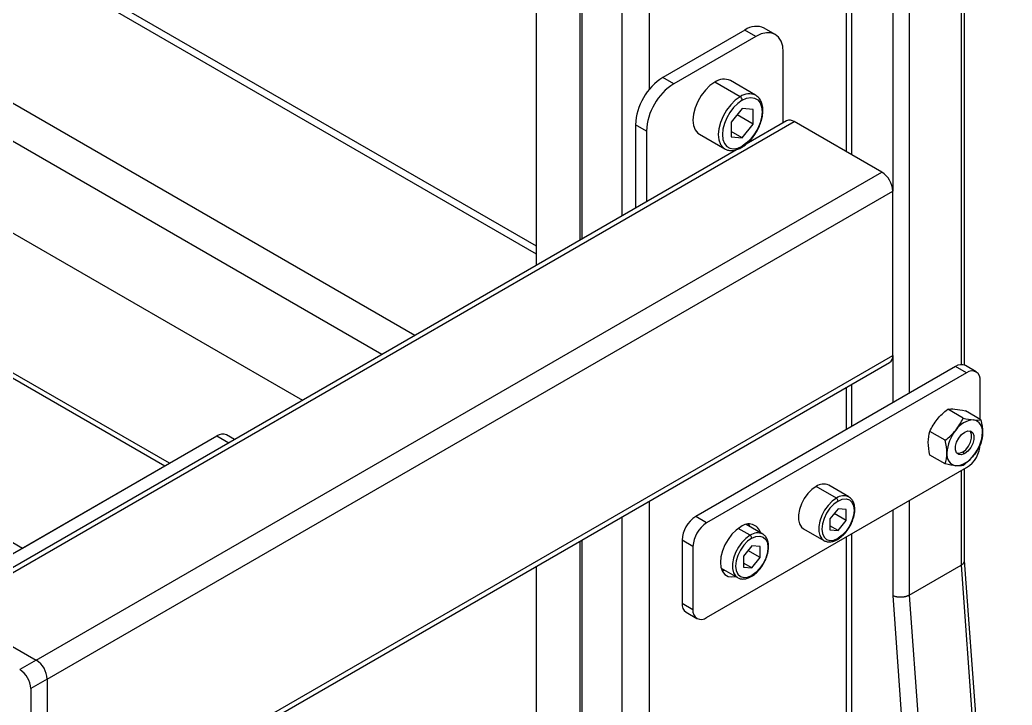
# Model space of a CAD drawing. Header units: millimetres. Extents: x 2 to 418, y 2 to 295.
# Drawn here: x 348.35 to 365.44, y 96.88 to 108.69 of the extents above; entities that cross this region are included whole.
import ezdxf

# ---------------------------------------------------------------- set-up
doc = ezdxf.new("R2010")
doc.units = ezdxf.units.MM

msp = doc.modelspace()

# ---------------------------------------------------------------- linework, layer by layer
at = {"color": 8, "linetype": 'Continuous', "lineweight": 25}
for p, q in [((359.19105, 220.15602), (359.19105, 107.49027)), ((358.71965, 219.88388), (358.71965, 105.31273)), ((357.99581, 219.46602), (357.99581, 104.89487)), ((358.03316, 219.48758), (358.03316, 104.91643)), ((364.56506, 133.58316), (364.56506, 102.7489)), ((363.66939, 133.0661), (363.66939, 102.25526)), ((363.38655, 132.90282), (363.38655, 105.73959)), ((362.58516, 132.44019), (362.58516, 106.41996)), ((357.24777, 104.65615), (336.89362, 116.40636)), ((355.15229, 103.25334), (335.15871, 114.79539)), ((354.58656, 102.92675), (335.15871, 114.14221)), ((363.38655, 102.90891), (363.38655, 102.09198)), ((362.58516, 102.35608), (362.58516, 101.62935)), ((351.74286, 101.52142), (351.94753, 101.40327)), ((364.58863, 101.24003), (364.62634, 101.21826)), ((364.56506, 100.92153), (364.56506, 99.29339)), ((359.19105, 100.3967), (359.19105, 85.5166)), ((363.66939, 100.40447), (363.66939, 98.77633)), ((363.38655, 100.24119), (363.38655, 98.76921)), ((358.71965, 100.12456), (358.71965, 85.5166)), ((360.93053, 99.80868), (360.7259, 99.92682)), ((357.99581, 99.7067), (357.99581, 85.93859)), ((358.03316, 99.72826), (358.03316, 85.91289)), ((362.58516, 99.77856), (362.58516, 90.74709))]:
    msp.add_line(p, q, dxfattribs=at)
at = {"color": 7, "linetype": 'Continuous', "lineweight": 25}
for p, q in [((357.24777, 104.46303), (357.24777, 219.03418)), ((364.62364, 102.74114), (364.62364, 133.61698)), ((362.68279, 106.3636), (362.68279, 132.49655)), ((357.24777, 104.79141), (337.0936, 116.42616)), ((325.67419, 115.53643), (350.84719, 101.00436)), ((350.92529, 101.04945), (325.80751, 115.54963)), ((323.22288, 114.12132), (348.39589, 99.58926)), ((335.15871, 112.56357), (353.21927, 102.13743)), ((360.84097, 108.51567), (359.42675, 107.69927)), ((361.02953, 108.40682), (359.61531, 107.59041)), ((361.02953, 108.40682), (360.84097, 108.51567)), ((361.36283, 108.43982), (361.17427, 108.54868)), ((361.50093, 106.91833), (361.50093, 108.13459)), ((359.61531, 107.59041), (359.42675, 107.69927)), ((360.75847, 107.36584), (360.32242, 107.61756)), ((361.02511, 107.39224), (360.58907, 107.64397)), ((360.79383, 107.16137), (360.60526, 106.9268)), ((360.98239, 106.89308), (360.70628, 107.05247)), ((360.98239, 107.14451), (360.79383, 107.16137)), ((360.98239, 106.89308), (360.98239, 107.14451)), ((347.12309, 98.52802), (361.68949, 106.93702)), ((359.14391, 106.77391), (358.95535, 106.88277)), ((358.95535, 106.88277), (358.95535, 105.4488)), ((360.60526, 106.9268), (360.60526, 106.67537)), ((360.79383, 106.65851), (360.98239, 106.89308)), ((361.55617, 106.95022), (360.8614, 106.54914)), ((363.19799, 106.06618), (361.68949, 106.93702)), ((359.14391, 106.77391), (359.14391, 105.55765)), ((360.05578, 106.72018), (360.49182, 106.46846)), ((360.79383, 106.65851), (360.60526, 106.76736)), ((360.60526, 106.67537), (360.79383, 106.65851)), ((360.69621, 106.45377), (346.98977, 98.54122)), ((360.49182, 106.46846), (360.49911, 106.46448)), ((348.63159, 97.65718), (363.19799, 106.06618)), ((348.82015, 97.33058), (363.38655, 105.73959)), ((363.38655, 102.90891), (363.38655, 105.73959)), ((348.76491, 94.37781), (363.33131, 102.78682)), ((348.82015, 94.49991), (363.38655, 102.90891)), ((364.47078, 102.71789), (359.99244, 100.1326)), ((364.65934, 102.60904), (360.181, 100.02375)), ((364.65934, 102.60904), (364.47078, 102.71789)), ((364.826, 102.62554), (364.63743, 102.7344)), ((362.68279, 101.68571), (362.68279, 102.41244)), ((364.89504, 101.80629), (364.89504, 102.47293)), ((364.59898, 101.82772), (364.33316, 101.98117)), ((364.90539, 101.80032), (364.63957, 101.95377)), ((364.29256, 101.44654), (364.02674, 101.59999)), ((347.50022, 99.0722), (351.74286, 101.52142)), ((352.04515, 101.45962), (351.90951, 101.53793)), ((364.29256, 101.03797), (364.02674, 101.19142)), ((348.39589, 99.58926), (350.84719, 101.00436)), ((360.181, 98.39066), (364.65934, 100.97596)), ((364.62364, 99.36679), (364.62364, 100.95535)), ((362.41546, 100.4482), (362.06662, 100.64958)), ((362.63211, 100.46966), (362.28327, 100.67104)), ((362.44374, 100.26661), (362.30232, 100.09069)), ((362.58516, 100.0654), (362.37809, 100.18494)), ((362.58516, 100.25397), (362.44374, 100.26661)), ((362.58516, 100.0654), (362.58516, 100.25397)), ((360.181, 100.02375), (359.99244, 100.1326)), ((362.30232, 100.09069), (362.30232, 99.90211)), ((362.44374, 99.88947), (362.58516, 100.0654)), ((361.14718, 99.83014), (360.86217, 99.99467)), ((360.92307, 99.95951), (360.9075, 100.00286)), ((361.84997, 99.92046), (362.19881, 99.71908)), ((362.44374, 99.88947), (362.30232, 99.97111)), ((362.30232, 99.90211), (362.44374, 99.88947)), ((359.9453, 99.6155), (359.75674, 99.72435)), ((359.75674, 99.72435), (359.75674, 98.63563)), ((362.19881, 99.71908), (362.2052, 99.7156)), ((362.68279, 87.61204), (362.68279, 99.83492)), ((359.9453, 99.6155), (359.9453, 98.52678)), ((360.95882, 99.62709), (360.8174, 99.45117)), ((361.10024, 99.42588), (360.89316, 99.54542)), ((361.10024, 99.61445), (360.95882, 99.62709)), ((361.10024, 99.42588), (361.10024, 99.61445)), ((360.8174, 99.45117), (360.8174, 99.26259)), ((360.95882, 99.24995), (360.8174, 99.33159)), ((360.95882, 99.24995), (361.10024, 99.42588)), ((365.44402, 88.07337), (364.62364, 99.37515)), ((357.24777, 86.82749), (357.24777, 99.27486)), ((360.42887, 99.24409), (360.71388, 99.07956)), ((360.44445, 99.20075), (360.48978, 99.20894)), ((360.8174, 99.26259), (360.95882, 99.24995)), ((363.66939, 98.77633), (364.56506, 99.29339)), ((364.56506, 99.2934), (365.38543, 87.99179)), ((360.71388, 99.07956), (360.72027, 99.07608)), ((363.38655, 98.76921), (364.20745, 87.46019)), ((363.66939, 98.77634), (364.48976, 87.47473)), ((347.12309, 98.52802), (348.63159, 97.65718)), ((359.9453, 98.52678), (359.75674, 98.63563)), ((359.82578, 98.48302), (360.01435, 98.37416)), ((348.63159, 97.65718), (348.34875, 97.4939)), ((348.82015, 97.33058), (348.53731, 97.1673)), ((348.82015, 97.33058), (348.82015, 94.49991)), ((348.53731, 97.1673), (348.53731, 94.33663))]:
    msp.add_line(p, q, dxfattribs=at)
at = {"color": 7, "linetype": 'Continuous', "lineweight": 25, "flags": 128}
for points in [[(361.50093, 108.13459), (361.49187, 108.23556), (361.46505, 108.3222), (361.42149, 108.39116), (361.36286, 108.43981), (361.29143, 108.46627), (361.20993, 108.46952), (361.12149, 108.44945), (361.02953, 108.40682)], [(360.32242, 107.61756), (360.2385, 107.5582), (360.15879, 107.47998), (360.08729, 107.38681), (360.02757, 107.28339), (359.98264, 107.17488), (359.95475, 107.06673), (359.9453, 106.96437), (359.95475, 106.87292), (359.98264, 106.79697), (360.02757, 106.74034), (360.05578, 106.72018)], [(360.79383, 107.3046), (360.71777, 107.2508), (360.64554, 107.17991), (360.58074, 107.09548), (360.52662, 107.00175), (360.4859, 106.90342), (360.46063, 106.80541), (360.45206, 106.71264), (360.46063, 106.62977), (360.4859, 106.56094), (360.52662, 106.50962), (360.58074, 106.47837), (360.64554, 106.46876), (360.71777, 106.48127), (360.79383, 106.51528)], [(360.79383, 107.3046), (360.86988, 107.33861), (360.94211, 107.35112), (361.00691, 107.34151), (361.06103, 107.31026), (361.10175, 107.25894), (361.12702, 107.19011), (361.13559, 107.10724), (361.12702, 107.01447), (361.10175, 106.91646), (361.06103, 106.81812), (361.00691, 106.72439), (360.94211, 106.63997), (360.86988, 106.56907), (360.79383, 106.51528)], [(364.62634, 101.21826), (364.57153, 101.19778), (364.52332, 101.20209), (364.48754, 101.23067), (364.4685, 101.28008), (364.4685, 101.34436), (364.48754, 101.41575), (364.52332, 101.48565), (364.57153, 101.54562), (364.62634, 101.58843)], [(364.58863, 101.24003), (364.64345, 101.28284), (364.69166, 101.34281), (364.72744, 101.4127), (364.74647, 101.4841), (364.74647, 101.54837), (364.72744, 101.59779), (364.71923, 101.6078)], [(364.62634, 101.58843), (364.68116, 101.60891), (364.72937, 101.6046), (364.76515, 101.57601), (364.78419, 101.5266), (364.78419, 101.46232), (364.76515, 101.39093), (364.72937, 101.32104), (364.68116, 101.26107), (364.62634, 101.21826)], [(364.58863, 101.24003), (364.53381, 101.21955), (364.49574, 101.22066)], [(362.06662, 100.64958), (361.99329, 100.59697), (361.92422, 100.52685), (361.86343, 100.4433), (361.81444, 100.35117), (361.78012, 100.25583), (361.76244, 100.1628), (361.76244, 100.0775), (361.78012, 100.00488), (361.81444, 99.94917), (361.84997, 99.92046)], [(362.44374, 100.39921), (362.37176, 100.34671), (362.30468, 100.2759), (362.24707, 100.19161), (362.20287, 100.09958), (362.17509, 100.00608), (362.16561, 99.91748), (362.17509, 99.83983), (362.20287, 99.77841), (362.24707, 99.7374), (362.30468, 99.71962), (362.37176, 99.72626), (362.44374, 99.75687)], [(362.44374, 100.39921), (362.51573, 100.42983), (362.58281, 100.43646), (362.64041, 100.41868), (362.68461, 100.37768), (362.71239, 100.31626), (362.72187, 100.2386), (362.71239, 100.15), (362.68461, 100.0565), (362.64041, 99.96447), (362.58281, 99.88018), (362.51573, 99.80937), (362.44374, 99.75687)], [(360.77025, 99.95565), (360.69158, 99.89999), (360.61685, 99.82666), (360.54982, 99.73932), (360.49384, 99.64235), (360.45171, 99.54063), (360.42557, 99.43924), (360.4167, 99.34327), (360.42557, 99.25754), (360.45171, 99.18634), (360.49384, 99.13325), (360.54982, 99.10092), (360.61685, 99.09098), (360.67834, 99.10008)], [(360.95882, 99.75969), (360.88683, 99.70719), (360.81975, 99.63638), (360.76215, 99.55209), (360.71795, 99.46006), (360.69017, 99.36656), (360.68069, 99.27796), (360.69017, 99.20031), (360.71795, 99.13889), (360.76215, 99.09788), (360.81975, 99.0801), (360.88683, 99.08674), (360.95882, 99.11735)], [(360.95882, 99.75969), (361.0308, 99.79031), (361.09788, 99.79694), (361.15548, 99.77916), (361.19968, 99.73816), (361.22747, 99.67674), (361.23695, 99.59908), (361.22747, 99.51048), (361.19968, 99.41698), (361.15548, 99.32495), (361.09788, 99.24066), (361.0308, 99.16985), (360.95882, 99.11735)]]:
    msp.add_lwpolyline(points, dxfattribs=at)
at = {"color": 8, "linetype": 'Continuous', "lineweight": 25, "flags": 128}
for points in [[(360.75847, 107.36584), (360.67455, 107.30647), (360.59484, 107.22825), (360.52334, 107.13509), (360.46362, 107.03166), (360.41869, 106.92315), (360.3908, 106.815), (360.38135, 106.71264), (360.3908, 106.62119), (360.41869, 106.54525), (360.46362, 106.48861), (360.49182, 106.46846)], [(362.41546, 100.4482), (362.34213, 100.39559), (362.27306, 100.32547), (362.21227, 100.24192), (362.16328, 100.14979), (362.12896, 100.05445), (362.11128, 99.96142), (362.11128, 99.87612), (362.12896, 99.8035), (362.16328, 99.74779), (362.19881, 99.71908)], [(360.93053, 99.80868), (360.8572, 99.75607), (360.78814, 99.68595), (360.72734, 99.6024), (360.67836, 99.51027), (360.64403, 99.41493), (360.62635, 99.3219), (360.62635, 99.2366), (360.64403, 99.16398), (360.67836, 99.10827), (360.71388, 99.07956)]]:
    msp.add_lwpolyline(points, dxfattribs=at)
at = {"color": 7, "linetype": 'Continuous', "lineweight": 25}
for centre, radius, start, end in [((361.03625, 108.24309), 0.33532, 65.692881, 125.617577), ((359.97882, 106.83619), 1.02454, 122.605478, 177.394522), ((360.16739, 106.72734), 1.02454, 122.605478, 177.394522), ((360.47795, 107.40656), 0.26213, 64.91783, 126.392629), ((360.71706, 107.30111), 0.07684, 2.605478, 57.394522), ((361.61138, 106.82798), 0.13413, 54.382423, 114.307119), ((362.97716, 105.72096), 0.40981, 2.605478, 57.394522), ((363.2597, 102.89276), 0.12787, 304.056351, 7.25583), ((364.56842, 102.5816), 0.16766, 65.692881, 125.617577), ((364.75135, 102.49624), 0.14557, 350.785963, 129.203285), ((364.80321, 101.4034), 0.39553, 93.429538, 146.565085), ((364.74467, 101.61087), 0.19057, 350.748121, 79.453222), ((351.8405, 101.38513), 0.16766, 65.692881, 125.617577), ((364.98435, 101.19583), 0.66512, 140.227928, 177.360713), ((364.26834, 101.61086), 0.66512, 320.227928, 357.360713), ((364.38331, 101.40749), 0.51227, 302.605478, 357.394522), ((364.50802, 101.19582), 0.19057, 170.748121, 259.453222), ((364.44948, 101.40329), 0.39553, 273.429538, 326.565085), ((362.19266, 100.48143), 0.21014, 64.45706, 126.853399), ((362.38233, 100.39642), 0.06147, 2.605478, 57.394522), ((360.26847, 99.70107), 0.51227, 122.605478, 177.394522), ((360.45704, 99.59221), 0.51227, 122.605478, 177.394522), ((360.907, 99.79278), 0.21266, 15.792663, 130.017671), ((360.89741, 99.7569), 0.06147, 2.605478, 57.394522), ((359.92007, 98.6176), 0.16433, 173.701153, 234.986667), ((360.08899, 98.50347), 0.14557, 170.785963, 309.203285), ((348.41076, 97.31195), 0.40981, 2.605478, 57.394522), ((348.12792, 97.14867), 0.40981, 2.605478, 57.394522)]:
    msp.add_arc(centre, radius, start, end, dxfattribs=at)
at = {"color": 8, "linetype": 'Continuous', "lineweight": 25}
for centre, radius, start, end in [((360.91372, 107.15566), 0.2613, 64.286614, 126.45223), ((360.77004, 106.51225), 0.02397, 304.040123, 7.257459), ((362.54137, 100.28045), 0.20975, 64.068448, 126.891714), ((361.05644, 99.64093), 0.20975, 64.068448, 126.891714), ((362.42472, 99.75445), 0.01918, 304.04042, 7.257429), ((360.93979, 99.11493), 0.01918, 304.04042, 7.257429)]:
    msp.add_arc(centre, radius, start, end, dxfattribs=at)
at = {"color": 7, "linetype": 'Continuous', "lineweight": 25}
for points, knots in [([(360.78347, 106.49238), (360.79719, 106.50083), (360.83673, 106.52516), (360.9, 106.5781), (360.96938, 106.65368), (361.03055, 106.74016), (361.08125, 106.83386), (361.11954, 106.93133), (361.14384, 107.029), (361.1529, 107.12335), (361.14582, 107.21116), (361.12159, 107.28814), (361.0826, 107.35114), (361.04498, 107.3777), (361.02715, 107.39028)], [0, 0, 0, 0, 0.04644541, 0.13380071, 0.22097898, 0.30795365, 0.39486295, 0.48188653, 0.56918776, 0.65698327, 0.7454111, 0.83411351, 0.92138327, 1, 1, 1, 1]), ([(360.50105, 106.46473), (360.51896, 106.45674), (360.55721, 106.43967), (360.62482, 106.43703), (360.69778, 106.45118), (360.75134, 106.47419), (360.77975, 106.49028), (360.78347, 106.49238)], [0, 0, 0, 0, 0.21488776, 0.45892019, 0.70896899, 0.96186094, 1, 1, 1, 1]), ([(362.43546, 99.73855), (362.44779, 99.7462), (362.48336, 99.76823), (362.54003, 99.81729), (362.6012, 99.88784), (362.65354, 99.96843), (362.6946, 100.05491), (362.72242, 100.1434), (362.73543, 100.22991), (362.73258, 100.31082), (362.71329, 100.37923), (362.68061, 100.43472), (362.64868, 100.45713), (362.63288, 100.46822)], [0, 0, 0, 0, 0.05135661, 0.14806846, 0.24459471, 0.34091923, 0.43725052, 0.53380811, 0.63085381, 0.72864709, 0.82706381, 0.91440165, 1, 1, 1, 1]), ([(360.95053, 99.09903), (360.96287, 99.10668), (360.99844, 99.12871), (361.05511, 99.17777), (361.11628, 99.24832), (361.16861, 99.32891), (361.20968, 99.41539), (361.2375, 99.50388), (361.25051, 99.59039), (361.24765, 99.6713), (361.22836, 99.73971), (361.19569, 99.7952), (361.16376, 99.81761), (361.14796, 99.8287)], [0, 0, 0, 0, 0.051356607, 0.148068461, 0.244594713, 0.340919235, 0.43725052, 0.533808106, 0.630853811, 0.728647091, 0.827063812, 0.914401645, 1, 1, 1, 1]), ([(362.20677, 99.71566), (362.22387, 99.70849), (362.25951, 99.69355), (362.32219, 99.69492), (362.38188, 99.71036), (362.41979, 99.73031), (362.43546, 99.73855)], [0, 0, 0, 0, 0.25089085, 0.52271698, 0.80282123, 1, 1, 1, 1]), ([(364.56506, 99.29339), (364.58133, 99.30481), (364.60611, 99.3222), (364.61976, 99.35036), (364.62586, 99.36551), (364.62361, 99.37289), (364.6236, 99.37294)], [0, 0, 0, 0, 0.48426574, 0.73784499, 0.99833495, 1, 1, 1, 1]), ([(360.72184, 99.07614), (360.73895, 99.06897), (360.77459, 99.05403), (360.83727, 99.0554), (360.89696, 99.07084), (360.93487, 99.09079), (360.95053, 99.09903)], [0, 0, 0, 0, 0.25089085, 0.52271698, 0.80282123, 1, 1, 1, 1]), ([(363.66939, 98.77634), (363.66665, 98.7748), (363.66114, 98.77172), (363.65227, 98.76741), (363.64293, 98.76332), (363.63311, 98.7595), (363.62284, 98.75597), (363.61214, 98.75274), (363.60104, 98.74984), (363.58958, 98.74729), (363.57779, 98.74511), (363.56572, 98.7433), (363.5534, 98.7419), (363.54088, 98.74092), (363.52828, 98.74037), (363.51527, 98.74026), (363.50154, 98.74065), (363.48672, 98.74167), (363.47095, 98.74347), (363.4544, 98.74619), (363.43729, 98.74998), (363.41996, 98.755), (363.40261, 98.7613), (363.392, 98.76652), (363.38655, 98.76921)], [0, 0, 0, 0, 0.03643142, 0.07318827, 0.11027082, 0.14767928, 0.18541389, 0.22347487, 0.26186244, 0.30057681, 0.33961819, 0.37898678, 0.41868277, 0.45870636, 0.49905773, 0.53901975, 0.58290711, 0.63071957, 0.68245683, 0.73811852, 0.79770419, 0.86121336, 0.9286455, 1, 1, 1, 1])]:
    msp.add_open_spline(points, degree=3, knots=knots, dxfattribs=at)
for points in [[(364.15258, 101.80638), (364.20487, 101.87143), (364.26642, 101.92853), (364.33316, 101.98117)], [(364.33316, 101.98117), (364.36653, 101.98633), (364.4067, 101.98795), (364.459, 101.98327)], [(364.459, 101.98327), (364.51129, 101.97859), (364.57283, 101.96788), (364.63957, 101.95377)], [(364.02674, 101.59999), (364.06011, 101.6719), (364.10029, 101.74133), (364.15258, 101.80638)], [(364.47314, 101.62133), (364.52543, 101.68638), (364.56561, 101.75581), (364.59898, 101.82772)], [(364.59898, 101.82772), (364.66572, 101.81361), (364.72726, 101.80289), (364.77955, 101.79822)], [(364.77955, 101.79822), (364.83184, 101.79354), (364.87202, 101.79516), (364.90539, 101.80032)], [(364.90539, 101.80032), (364.92207, 101.72394), (364.93276, 101.64996), (364.93276, 101.58023)], [(363.99938, 101.41151), (363.99938, 101.48123), (364.01006, 101.54288), (364.02674, 101.59999)], [(364.29256, 101.44654), (364.3593, 101.49918), (364.42085, 101.55628), (364.47314, 101.62133)], [(364.93276, 101.58023), (364.93276, 101.51051), (364.92207, 101.44886), (364.90539, 101.39174)], [(364.02674, 101.19142), (364.01006, 101.2678), (363.99938, 101.34178), (363.99938, 101.41151)], [(364.31993, 101.22645), (364.31993, 101.29618), (364.30925, 101.37016), (364.29256, 101.44654)], [(364.90539, 101.39174), (364.87202, 101.31984), (364.83184, 101.25041), (364.77955, 101.18536)], [(364.29256, 101.03797), (364.30925, 101.09508), (364.31993, 101.15673), (364.31993, 101.22645)], [(364.47314, 101.00847), (364.42085, 101.01315), (364.3593, 101.02386), (364.29256, 101.03797)], [(364.77955, 101.18536), (364.72726, 101.12031), (364.66572, 101.06321), (364.59898, 101.01057)], [(364.59898, 101.01057), (364.56561, 101.00541), (364.52543, 101.00379), (364.47314, 101.00847)]]:
    msp.add_open_spline(points, degree=3, dxfattribs=at)

doc.saveas('drawing.dxf')
